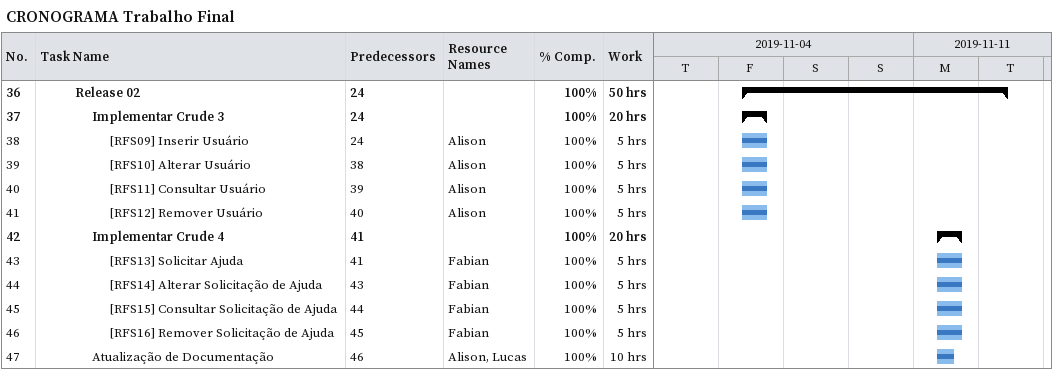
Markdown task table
CRONOGRAMA Trabalho Final

| ID | Level | Task | Start | Finish | Predecessors | Resources | % complete | Work (h) |
|---|---|---|---|---|---|---|---|---|
| 36 | 3 | **Release 02** | 2019-11-08 | 2019-11-12 | 24 |  | 100 | 50 |
| 37 | 4 | **Implementar Crude 3** | 2019-11-08 | 2019-11-08 | 24 |  | 100 | 20 |
| 38 | 5 | [RFS09] Inserir Usuário | 2019-11-08 | 2019-11-08 | 24 | Alison | 100 | 5 |
| 39 | 5 | [RFS10] Alterar Usuário | 2019-11-08 | 2019-11-08 | 38 | Alison | 100 | 5 |
| 40 | 5 | [RFS11] Consultar Usuário | 2019-11-08 | 2019-11-08 | 39 | Alison | 100 | 5 |
| 41 | 5 | [RFS12] Remover Usuário | 2019-11-08 | 2019-11-08 | 40 | Alison | 100 | 5 |
| 42 | 4 | **Implementar Crude 4** | 2019-11-11 | 2019-11-11 | 41 |  | 100 | 20 |
| 43 | 5 | [RFS13] Solicitar Ajuda | 2019-11-11 | 2019-11-11 | 41 | Fabian | 100 | 5 |
| 44 | 5 | [RFS14] Alterar Solicitação de Ajuda | 2019-11-11 | 2019-11-11 | 43 | Fabian | 100 | 5 |
| 45 | 5 | [RFS15] Consultar Solicitação de Ajuda | 2019-11-11 | 2019-11-11 | 44 | Fabian | 100 | 5 |
| 46 | 5 | [RFS16] Remover Solicitação de Ajuda | 2019-11-11 | 2019-11-11 | 45 | Fabian | 100 | 5 |
| 47 | 4 | Atualização de Documentação | 2019-11-11 | 2019-11-11 | 46 | Alison, Lucas | 100 | 10 |
